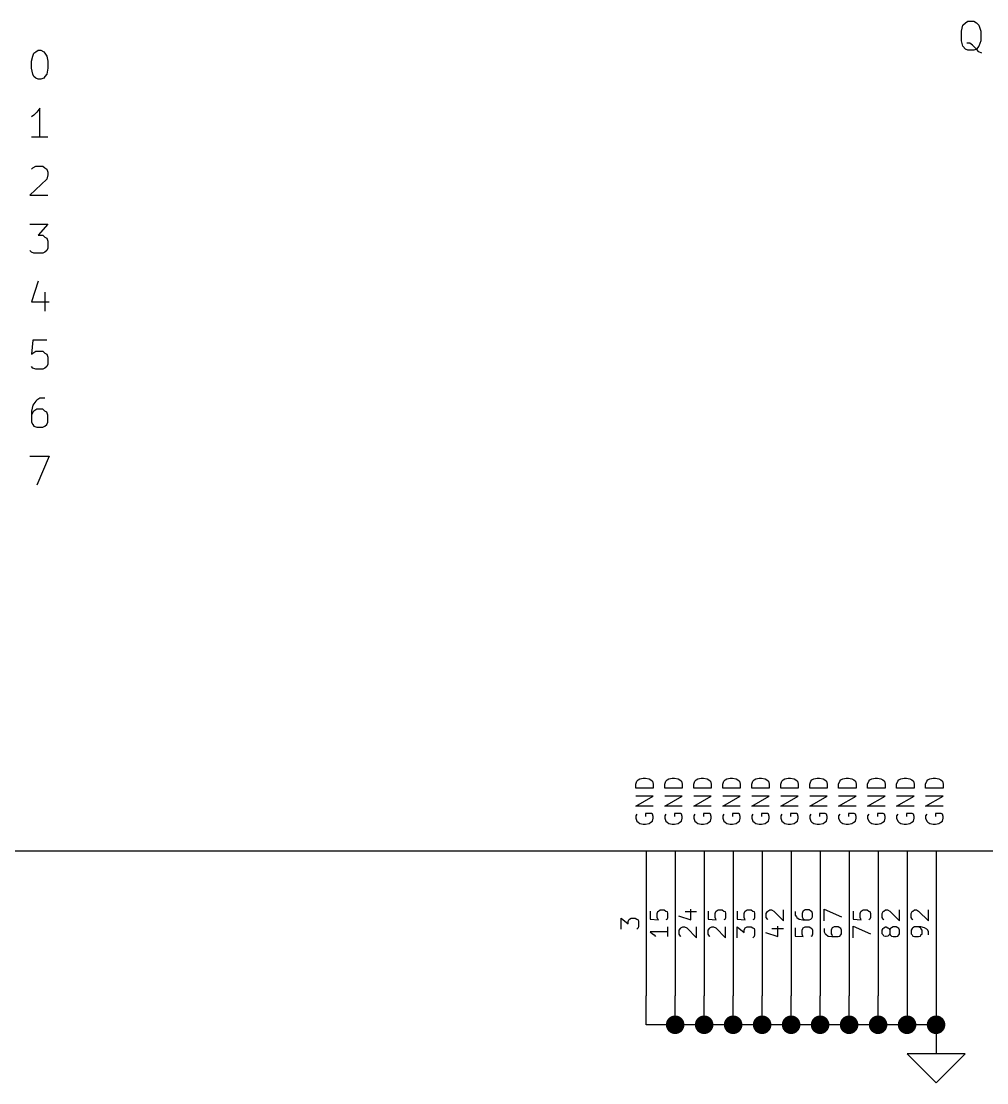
# Model space of a CAD drawing. Extents: x 4000 to 161350, y 4000 to 113000.
# Drawn here: x 68220 to 84875, y 41000 to 59300 of the extents above; entities that cross this region are included whole.
import ezdxf

# ---------------------------------------------------------------- set-up
doc = ezdxf.new("R2010")
doc.units = 0
for name, color, linetype in [('CYAN', 4, 'CONTINUOUS'), ('GREEN', 3, 'CONTINUOUS'), ('RED', 5, 'CONTINUOUS')]:
    doc.layers.add(name, color=color, linetype=linetype)

msp = doc.modelspace()

# ---------------------------------------------------------------- linework, layer by layer
at = {"layer": 'CYAN'}
for p, q in [((84510, 59270), (84550, 59300)), ((84550, 59300), (84650, 59300)), ((84650, 59300), (84700, 59270)), ((84440, 59130), (84460, 59230)), ((84440, 58960), (84440, 59130)), ((84460, 59230), (84510, 59270)), ((84700, 59270), (84740, 59230)), ((84740, 59230), (84770, 59130)), ((84770, 59130), (84770, 58960)), ((84460, 58870), (84440, 58960)), ((84770, 58960), (84740, 58870)), ((68420, 58700), (68440, 58750)), ((68440, 58750), (68470, 58770)), ((68470, 58770), (68510, 58800)), ((68510, 58800), (68560, 58800)), ((68560, 58800), (68610, 58770)), ((68610, 58770), (68630, 58750)), ((68630, 58750), (68660, 58700)), ((84510, 58820), (84460, 58870)), ((84550, 58800), (84510, 58820)), ((84580, 58920), (84530, 58920)), ((84650, 58800), (84550, 58800)), ((84630, 58890), (84580, 58920)), ((84700, 58820), (84630, 58890)), ((84700, 58820), (84650, 58800)), ((84740, 58870), (84700, 58820)), ((84740, 58770), (84700, 58820)), ((84790, 58750), (84740, 58770)), ((68400, 58610), (68420, 58700)), ((68400, 58490), (68400, 58610)), ((68660, 58700), (68680, 58610)), ((68680, 58610), (68680, 58490)), ((68420, 58390), (68400, 58490)), ((68440, 58350), (68420, 58390)), ((68660, 58390), (68630, 58350)), ((68680, 58490), (68660, 58390)), ((68470, 58320), (68440, 58350)), ((68510, 58300), (68470, 58320)), ((68560, 58300), (68510, 58300)), ((68610, 58320), (68560, 58300)), ((68630, 58350), (68610, 58320)), ((68440, 57680), (68400, 57650)), ((68490, 57730), (68440, 57680)), ((68540, 57800), (68490, 57730)), ((68540, 57300), (68540, 57800)), ((68680, 57300), (68400, 57300)), ((68400, 56750), (68420, 56770)), ((68420, 56770), (68470, 56800)), ((68470, 56800), (68590, 56800)), ((68590, 56800), (68630, 56770)), ((68630, 56770), (68660, 56750)), ((68660, 56750), (68680, 56700)), ((68660, 56580), (68370, 56300)), ((68680, 56650), (68660, 56580)), ((68680, 56700), (68680, 56650)), ((68370, 56300), (68680, 56300)), ((68370, 55800), (68680, 55800)), ((68680, 55800), (68510, 55610)), ((68510, 55610), (68590, 55610)), ((68590, 55610), (68630, 55580)), ((68630, 55580), (68660, 55560)), ((68660, 55560), (68680, 55510)), ((68680, 55510), (68680, 55390)), ((68400, 55320), (68370, 55350)), ((68440, 55300), (68400, 55320)), ((68590, 55300), (68440, 55300)), ((68630, 55320), (68590, 55300)), ((68660, 55350), (68630, 55320)), ((68680, 55390), (68660, 55350)), ((68510, 54820), (68400, 54460)), ((68630, 54630), (68630, 54300)), ((68400, 54460), (68700, 54460)), ((68420, 53800), (68400, 53560)), ((68660, 53800), (68420, 53800)), ((68400, 53560), (68420, 53580)), ((68420, 53580), (68470, 53610)), ((68470, 53610), (68590, 53610)), ((68590, 53610), (68630, 53580)), ((68630, 53580), (68660, 53560)), ((68660, 53560), (68680, 53510)), ((68680, 53510), (68680, 53390)), ((68420, 53320), (68400, 53350)), ((68470, 53300), (68420, 53320)), ((68590, 53300), (68470, 53300)), ((68630, 53320), (68590, 53300)), ((68660, 53350), (68630, 53320)), ((68680, 53390), (68660, 53350)), ((68470, 52750), (68420, 52680)), ((68490, 52770), (68470, 52750)), ((68540, 52800), (68490, 52770)), ((68630, 52800), (68540, 52800)), ((68420, 52680), (68400, 52580)), ((68400, 52580), (68400, 52390)), ((68420, 52560), (68400, 52510)), ((68440, 52580), (68420, 52560)), ((68490, 52610), (68440, 52580)), ((68590, 52610), (68490, 52610)), ((68630, 52580), (68590, 52610)), ((68660, 52560), (68630, 52580)), ((68680, 52510), (68660, 52560)), ((68400, 52390), (68420, 52350)), ((68420, 52350), (68440, 52320)), ((68630, 52320), (68660, 52350)), ((68660, 52350), (68680, 52390)), ((68680, 52390), (68680, 52510)), ((68440, 52320), (68490, 52300)), ((68490, 52300), (68590, 52300)), ((68590, 52300), (68630, 52320)), ((68370, 51800), (68700, 51800)), ((68700, 51800), (68490, 51300)), ((78820, 46150), (78840, 46200)), ((78820, 46080), (78820, 46150)), ((78840, 46200), (78860, 46220)), ((78860, 46220), (78890, 46240)), ((78890, 46240), (78950, 46250)), ((78950, 46250), (78990, 46250)), ((78990, 46250), (79050, 46240)), ((79050, 46240), (79080, 46220)), ((79080, 46220), (79110, 46200)), ((79110, 46200), (79120, 46150)), ((79120, 46150), (79120, 46080)), ((79320, 46150), (79340, 46200)), ((79320, 46080), (79320, 46150)), ((79340, 46200), (79360, 46220)), ((79360, 46220), (79390, 46240)), ((79390, 46240), (79450, 46250)), ((79450, 46250), (79490, 46250)), ((79490, 46250), (79550, 46240)), ((79550, 46240), (79580, 46220)), ((79580, 46220), (79610, 46200)), ((79610, 46200), (79620, 46150)), ((79620, 46150), (79620, 46080)), ((79820, 46150), (79840, 46200)), ((79820, 46080), (79820, 46150)), ((79840, 46200), (79860, 46220)), ((79860, 46220), (79890, 46240)), ((79890, 46240), (79950, 46250)), ((79950, 46250), (79990, 46250)), ((79990, 46250), (80050, 46240)), ((80050, 46240), (80080, 46220)), ((80080, 46220), (80110, 46200)), ((80110, 46200), (80120, 46150)), ((80120, 46150), (80120, 46080)), ((80320, 46150), (80340, 46200)), ((80320, 46080), (80320, 46150)), ((80340, 46200), (80360, 46220)), ((80360, 46220), (80390, 46240)), ((80390, 46240), (80450, 46250)), ((80450, 46250), (80490, 46250)), ((80490, 46250), (80550, 46240)), ((80550, 46240), (80580, 46220)), ((80580, 46220), (80610, 46200)), ((80610, 46200), (80620, 46150)), ((80620, 46150), (80620, 46080)), ((80820, 46150), (80840, 46200)), ((80820, 46080), (80820, 46150)), ((80840, 46200), (80860, 46220)), ((80860, 46220), (80890, 46240)), ((80890, 46240), (80950, 46250)), ((80950, 46250), (80990, 46250)), ((80990, 46250), (81050, 46240)), ((81050, 46240), (81080, 46220)), ((81080, 46220), (81110, 46200)), ((81110, 46200), (81120, 46150)), ((81120, 46150), (81120, 46080)), ((81320, 46150), (81340, 46200)), ((81320, 46080), (81320, 46150)), ((81340, 46200), (81360, 46220)), ((81360, 46220), (81390, 46240)), ((81390, 46240), (81450, 46250)), ((81450, 46250), (81490, 46250)), ((81490, 46250), (81550, 46240)), ((81550, 46240), (81580, 46220)), ((81580, 46220), (81610, 46200)), ((81610, 46200), (81620, 46150)), ((81620, 46150), (81620, 46080)), ((81820, 46150), (81840, 46200)), ((81820, 46080), (81820, 46150)), ((81840, 46200), (81860, 46220)), ((81860, 46220), (81890, 46240)), ((81890, 46240), (81950, 46250)), ((81950, 46250), (81990, 46250)), ((81990, 46250), (82050, 46240)), ((82050, 46240), (82080, 46220)), ((82080, 46220), (82110, 46200)), ((82110, 46200), (82120, 46150)), ((82120, 46150), (82120, 46080)), ((82320, 46150), (82340, 46200)), ((82320, 46080), (82320, 46150)), ((82340, 46200), (82360, 46220)), ((82360, 46220), (82390, 46240)), ((82390, 46240), (82450, 46250)), ((82450, 46250), (82490, 46250)), ((82490, 46250), (82550, 46240)), ((82550, 46240), (82580, 46220)), ((82580, 46220), (82610, 46200)), ((82610, 46200), (82620, 46150)), ((82620, 46150), (82620, 46080)), ((82820, 46150), (82840, 46200)), ((82820, 46080), (82820, 46150)), ((82840, 46200), (82860, 46220)), ((82860, 46220), (82890, 46240)), ((82890, 46240), (82950, 46250)), ((82950, 46250), (82990, 46250)), ((82990, 46250), (83050, 46240)), ((83050, 46240), (83080, 46220)), ((83080, 46220), (83110, 46200)), ((83110, 46200), (83120, 46150)), ((83120, 46150), (83120, 46080)), ((83320, 46150), (83340, 46200)), ((83320, 46080), (83320, 46150)), ((83340, 46200), (83360, 46220)), ((83360, 46220), (83390, 46240)), ((83390, 46240), (83450, 46250)), ((83450, 46250), (83490, 46250)), ((83490, 46250), (83550, 46240)), ((83550, 46240), (83580, 46220)), ((83580, 46220), (83610, 46200)), ((83610, 46200), (83620, 46150)), ((83620, 46150), (83620, 46080)), ((83820, 46150), (83840, 46200)), ((83820, 46080), (83820, 46150)), ((83840, 46200), (83860, 46220)), ((83860, 46220), (83890, 46240)), ((83890, 46240), (83950, 46250)), ((83950, 46250), (83990, 46250)), ((83990, 46250), (84050, 46240)), ((84050, 46240), (84080, 46220)), ((84080, 46220), (84110, 46200)), ((84110, 46200), (84120, 46150)), ((84120, 46150), (84120, 46080)), ((79120, 46080), (78820, 46080)), ((78820, 45770), (79120, 45940)), ((79120, 45940), (78820, 45940)), ((79620, 46080), (79320, 46080)), ((79320, 45770), (79620, 45940)), ((79620, 45940), (79320, 45940)), ((80120, 46080), (79820, 46080)), ((79820, 45770), (80120, 45940)), ((80120, 45940), (79820, 45940)), ((80620, 46080), (80320, 46080)), ((80320, 45770), (80620, 45940)), ((80620, 45940), (80320, 45940)), ((81120, 46080), (80820, 46080)), ((80820, 45770), (81120, 45940)), ((81120, 45940), (80820, 45940)), ((81620, 46080), (81320, 46080)), ((81320, 45770), (81620, 45940)), ((81620, 45940), (81320, 45940)), ((82120, 46080), (81820, 46080)), ((81820, 45770), (82120, 45940)), ((82120, 45940), (81820, 45940)), ((82620, 46080), (82320, 46080)), ((82320, 45770), (82620, 45940)), ((82620, 45940), (82320, 45940)), ((83120, 46080), (82820, 46080)), ((82820, 45770), (83120, 45940)), ((83120, 45940), (82820, 45940)), ((83620, 46080), (83320, 46080)), ((83320, 45770), (83620, 45940)), ((83620, 45940), (83320, 45940)), ((84120, 46080), (83820, 46080)), ((83820, 45770), (84120, 45940)), ((84120, 45940), (83820, 45940)), ((79120, 45770), (78820, 45770)), ((79620, 45770), (79320, 45770)), ((80120, 45770), (79820, 45770)), ((80620, 45770), (80320, 45770)), ((81120, 45770), (80820, 45770)), ((81620, 45770), (81320, 45770)), ((82120, 45770), (81820, 45770)), ((82620, 45770), (82320, 45770)), ((83120, 45770), (82820, 45770)), ((83620, 45770), (83320, 45770)), ((84120, 45770), (83820, 45770)), ((78840, 45630), (78820, 45600)), ((78820, 45600), (78820, 45560)), ((79090, 45640), (78990, 45640)), ((78990, 45640), (78990, 45590)), ((79110, 45630), (79090, 45640)), ((79120, 45590), (79110, 45630)), ((79120, 45560), (79120, 45590)), ((79340, 45630), (79320, 45600)), ((79320, 45600), (79320, 45560)), ((79590, 45640), (79490, 45640)), ((79490, 45640), (79490, 45590)), ((79610, 45630), (79590, 45640)), ((79620, 45590), (79610, 45630)), ((79620, 45560), (79620, 45590)), ((79840, 45630), (79820, 45600)), ((79820, 45600), (79820, 45560)), ((80090, 45640), (79990, 45640)), ((79990, 45640), (79990, 45590)), ((80110, 45630), (80090, 45640)), ((80120, 45590), (80110, 45630)), ((80120, 45560), (80120, 45590)), ((80340, 45630), (80320, 45600)), ((80320, 45600), (80320, 45560)), ((80590, 45640), (80490, 45640)), ((80490, 45640), (80490, 45590)), ((80610, 45630), (80590, 45640)), ((80620, 45590), (80610, 45630)), ((80620, 45560), (80620, 45590)), ((80840, 45630), (80820, 45600)), ((80820, 45600), (80820, 45560)), ((81090, 45640), (80990, 45640)), ((80990, 45640), (80990, 45590)), ((81110, 45630), (81090, 45640)), ((81120, 45590), (81110, 45630)), ((81120, 45560), (81120, 45590)), ((81340, 45630), (81320, 45600)), ((81320, 45600), (81320, 45560)), ((81590, 45640), (81490, 45640)), ((81490, 45640), (81490, 45590)), ((81610, 45630), (81590, 45640)), ((81620, 45590), (81610, 45630)), ((81620, 45560), (81620, 45590)), ((81840, 45630), (81820, 45600)), ((81820, 45600), (81820, 45560)), ((82090, 45640), (81990, 45640)), ((81990, 45640), (81990, 45590)), ((82110, 45630), (82090, 45640)), ((82120, 45590), (82110, 45630)), ((82120, 45560), (82120, 45590)), ((82340, 45630), (82320, 45600)), ((82320, 45600), (82320, 45560)), ((82590, 45640), (82490, 45640)), ((82490, 45640), (82490, 45590)), ((82610, 45630), (82590, 45640)), ((82620, 45590), (82610, 45630)), ((82620, 45560), (82620, 45590)), ((82840, 45630), (82820, 45600)), ((82820, 45600), (82820, 45560)), ((83090, 45640), (82990, 45640)), ((82990, 45640), (82990, 45590)), ((83110, 45630), (83090, 45640)), ((83120, 45590), (83110, 45630)), ((83120, 45560), (83120, 45590)), ((83340, 45630), (83320, 45600)), ((83320, 45600), (83320, 45560)), ((83590, 45640), (83490, 45640)), ((83490, 45640), (83490, 45590)), ((83610, 45630), (83590, 45640)), ((83620, 45590), (83610, 45630)), ((83620, 45560), (83620, 45590)), ((83840, 45630), (83820, 45600)), ((83820, 45600), (83820, 45560)), ((84090, 45640), (83990, 45640)), ((83990, 45640), (83990, 45590)), ((84110, 45630), (84090, 45640)), ((84120, 45590), (84110, 45630)), ((84120, 45560), (84120, 45590)), ((78820, 45560), (78840, 45510)), ((78840, 45510), (78860, 45490)), ((78860, 45490), (78890, 45470)), ((78890, 45470), (78950, 45460)), ((78950, 45460), (78990, 45460)), ((78990, 45460), (79050, 45470)), ((79050, 45470), (79080, 45490)), ((79080, 45490), (79110, 45510)), ((79110, 45510), (79120, 45560)), ((79320, 45560), (79340, 45510)), ((79340, 45510), (79360, 45490)), ((79360, 45490), (79390, 45470)), ((79390, 45470), (79450, 45460)), ((79450, 45460), (79490, 45460)), ((79490, 45460), (79550, 45470)), ((79550, 45470), (79580, 45490)), ((79580, 45490), (79610, 45510)), ((79610, 45510), (79620, 45560)), ((79820, 45560), (79840, 45510)), ((79840, 45510), (79860, 45490)), ((79860, 45490), (79890, 45470)), ((79890, 45470), (79950, 45460)), ((79950, 45460), (79990, 45460)), ((79990, 45460), (80050, 45470)), ((80050, 45470), (80080, 45490)), ((80080, 45490), (80110, 45510)), ((80110, 45510), (80120, 45560)), ((80320, 45560), (80340, 45510)), ((80340, 45510), (80360, 45490)), ((80360, 45490), (80390, 45470)), ((80390, 45470), (80450, 45460)), ((80450, 45460), (80490, 45460)), ((80490, 45460), (80550, 45470)), ((80550, 45470), (80580, 45490)), ((80580, 45490), (80610, 45510)), ((80610, 45510), (80620, 45560)), ((80820, 45560), (80840, 45510)), ((80840, 45510), (80860, 45490)), ((80860, 45490), (80890, 45470)), ((80890, 45470), (80950, 45460)), ((80950, 45460), (80990, 45460)), ((80990, 45460), (81050, 45470)), ((81050, 45470), (81080, 45490)), ((81080, 45490), (81110, 45510)), ((81110, 45510), (81120, 45560)), ((81320, 45560), (81340, 45510)), ((81340, 45510), (81360, 45490)), ((81360, 45490), (81390, 45470)), ((81390, 45470), (81450, 45460)), ((81450, 45460), (81490, 45460)), ((81490, 45460), (81550, 45470)), ((81550, 45470), (81580, 45490)), ((81580, 45490), (81610, 45510)), ((81610, 45510), (81620, 45560)), ((81820, 45560), (81840, 45510)), ((81840, 45510), (81860, 45490)), ((81860, 45490), (81890, 45470)), ((81890, 45470), (81950, 45460)), ((81950, 45460), (81990, 45460)), ((81990, 45460), (82050, 45470)), ((82050, 45470), (82080, 45490)), ((82080, 45490), (82110, 45510)), ((82110, 45510), (82120, 45560)), ((82320, 45560), (82340, 45510)), ((82340, 45510), (82360, 45490)), ((82360, 45490), (82390, 45470)), ((82390, 45470), (82450, 45460)), ((82450, 45460), (82490, 45460)), ((82490, 45460), (82550, 45470)), ((82550, 45470), (82580, 45490)), ((82580, 45490), (82610, 45510)), ((82610, 45510), (82620, 45560)), ((82820, 45560), (82840, 45510)), ((82840, 45510), (82860, 45490)), ((82860, 45490), (82890, 45470)), ((82890, 45470), (82950, 45460)), ((82950, 45460), (82990, 45460)), ((82990, 45460), (83050, 45470)), ((83050, 45470), (83080, 45490)), ((83080, 45490), (83110, 45510)), ((83110, 45510), (83120, 45560)), ((83320, 45560), (83340, 45510)), ((83340, 45510), (83360, 45490)), ((83360, 45490), (83390, 45470)), ((83390, 45470), (83450, 45460)), ((83450, 45460), (83490, 45460)), ((83490, 45460), (83550, 45470)), ((83550, 45470), (83580, 45490)), ((83580, 45490), (83610, 45510)), ((83610, 45510), (83620, 45560)), ((83820, 45560), (83840, 45510)), ((83840, 45510), (83860, 45490)), ((83860, 45490), (83890, 45470)), ((83890, 45470), (83950, 45460)), ((83950, 45460), (83990, 45460)), ((83990, 45460), (84050, 45470)), ((84050, 45470), (84080, 45490)), ((84080, 45490), (84110, 45510)), ((84110, 45510), (84120, 45560))]:
    msp.add_line(p, q, dxfattribs=at)
at = {"layer": 'GREEN'}
for p, q in [((79000, 42000), (79000, 42500)), ((79500, 42000), (79500, 42500)), ((80000, 42000), (80000, 42500)), ((80500, 42000), (80500, 42500)), ((81000, 42000), (81000, 42500)), ((81500, 42000), (81500, 42500)), ((82000, 42000), (82000, 42500)), ((82500, 42000), (82500, 42500)), ((83000, 42000), (83000, 42500)), ((83500, 42500), (83500, 42000)), ((84000, 42500), (84000, 41500)), ((84000, 42000), (79000, 42000))]:
    msp.add_line(p, q, dxfattribs=at)
at = {"layer": 'GREEN', "const_width": 160}
for points in [[(79420, 42000, 1), (79580, 42000, 1)], [(79920, 42000, 1), (80080, 42000, 1)], [(80420, 42000, 1), (80580, 42000, 1)], [(80920, 42000, 1), (81080, 42000, 1)], [(81420, 42000, 1), (81580, 42000, 1)], [(81920, 42000, 1), (82080, 42000, 1)], [(82420, 42000, 1), (82580, 42000, 1)], [(82920, 42000, 1), (83080, 42000, 1)], [(83420, 42000, 1), (83580, 42000, 1)], [(83920, 42000, 1), (84080, 42000, 1)]]:
    msp.add_lwpolyline(points, format="xyb", close=True, dxfattribs=at)
at = {"layer": 'RED'}
for p, q in [((64500, 45000), (98500, 45000)), ((79000, 45000), (79000, 42500)), ((79500, 45000), (79500, 42500)), ((80000, 45000), (80000, 42500)), ((80500, 45000), (80500, 42500)), ((81000, 45000), (81000, 42500)), ((81500, 45000), (81500, 42500)), ((82000, 45000), (82000, 42500)), ((82500, 45000), (82500, 42500)), ((83000, 45000), (83000, 42500)), ((83500, 45000), (83500, 42500)), ((84000, 45000), (84000, 42500)), ((79070, 43960), (79070, 43820)), ((79190, 43920), (79200, 43950)), ((79190, 43850), (79190, 43920)), ((79200, 43950), (79210, 43960)), ((79210, 43960), (79240, 43980)), ((79240, 43980), (79310, 43980)), ((79310, 43980), (79340, 43960)), ((79340, 43960), (79360, 43950)), ((79360, 43950), (79370, 43920)), ((79370, 43920), (79370, 43850)), ((79670, 43950), (79870, 43950)), ((79770, 43810), (79770, 43990)), ((80070, 43960), (80070, 43820)), ((80190, 43920), (80200, 43950)), ((80190, 43850), (80190, 43920)), ((80200, 43950), (80210, 43960)), ((80210, 43960), (80240, 43980)), ((80240, 43980), (80310, 43980)), ((80310, 43980), (80340, 43960)), ((80340, 43960), (80360, 43950)), ((80360, 43950), (80370, 43920)), ((80370, 43920), (80370, 43850)), ((80570, 43960), (80570, 43820)), ((80690, 43920), (80700, 43950)), ((80690, 43850), (80690, 43920)), ((80700, 43950), (80710, 43960)), ((80710, 43960), (80740, 43980)), ((80740, 43980), (80810, 43980)), ((80810, 43980), (80840, 43960)), ((80840, 43960), (80860, 43950)), ((80860, 43950), (80870, 43920)), ((80870, 43920), (80870, 43850)), ((81070, 43920), (81090, 43950)), ((81070, 43850), (81070, 43920)), ((81090, 43950), (81100, 43960)), ((81100, 43960), (81130, 43980)), ((81130, 43980), (81160, 43980)), ((81160, 43980), (81200, 43960)), ((81200, 43960), (81370, 43790)), ((81370, 43790), (81370, 43980)), ((81570, 43950), (81570, 43890)), ((81700, 43950), (81690, 43920)), ((81690, 43920), (81690, 43860)), ((81710, 43960), (81700, 43950)), ((81740, 43980), (81710, 43960)), ((81810, 43980), (81740, 43980)), ((81840, 43960), (81810, 43980)), ((81860, 43950), (81840, 43960)), ((81870, 43920), (81860, 43950)), ((81870, 43860), (81870, 43920)), ((82070, 43790), (82070, 43990)), ((82070, 43990), (82370, 43860)), ((82570, 43960), (82570, 43820)), ((82690, 43920), (82700, 43950)), ((82690, 43850), (82690, 43920)), ((82700, 43950), (82710, 43960)), ((82710, 43960), (82740, 43980)), ((82740, 43980), (82810, 43980)), ((82810, 43980), (82840, 43960)), ((82840, 43960), (82860, 43950)), ((82860, 43950), (82870, 43920)), ((82870, 43920), (82870, 43850)), ((83070, 43920), (83090, 43950)), ((83070, 43850), (83070, 43920)), ((83090, 43950), (83100, 43960)), ((83100, 43960), (83130, 43980)), ((83130, 43980), (83160, 43980)), ((83160, 43980), (83200, 43960)), ((83200, 43960), (83370, 43790)), ((83370, 43790), (83370, 43980)), ((83570, 43920), (83590, 43950)), ((83570, 43850), (83570, 43920)), ((83590, 43950), (83600, 43960)), ((83600, 43960), (83630, 43980)), ((83630, 43980), (83660, 43980)), ((83660, 43980), (83700, 43960)), ((83700, 43960), (83870, 43790)), ((83870, 43790), (83870, 43980)), ((78570, 43650), (78570, 43840)), ((78570, 43840), (78690, 43740)), ((78690, 43780), (78700, 43810)), ((78690, 43740), (78690, 43780)), ((78700, 43810), (78710, 43820)), ((78710, 43820), (78740, 43840)), ((78740, 43840), (78810, 43840)), ((78810, 43840), (78840, 43820)), ((78840, 43820), (78860, 43810)), ((78860, 43810), (78870, 43780)), ((78870, 43780), (78870, 43700)), ((79070, 43820), (79210, 43810)), ((79200, 43820), (79190, 43850)), ((79210, 43810), (79200, 43820)), ((79360, 43820), (79340, 43810)), ((79370, 43850), (79360, 43820)), ((79560, 43880), (79770, 43810)), ((80070, 43820), (80210, 43810)), ((80200, 43820), (80190, 43850)), ((80210, 43810), (80200, 43820)), ((80360, 43820), (80340, 43810)), ((80370, 43850), (80360, 43820)), ((80570, 43820), (80710, 43810)), ((80700, 43820), (80690, 43850)), ((80710, 43810), (80700, 43820)), ((80860, 43820), (80840, 43810)), ((80870, 43850), (80860, 43820)), ((81090, 43820), (81070, 43850)), ((81100, 43810), (81090, 43820)), ((81570, 43890), (81590, 43860)), ((81590, 43860), (81600, 43850)), ((81600, 43850), (81640, 43820)), ((81640, 43820), (81700, 43810)), ((81690, 43860), (81700, 43840)), ((81700, 43840), (81710, 43820)), ((81700, 43810), (81810, 43810)), ((81710, 43820), (81740, 43810)), ((81810, 43810), (81840, 43820)), ((81840, 43820), (81860, 43840)), ((81860, 43840), (81870, 43860)), ((82570, 43820), (82710, 43810)), ((82700, 43820), (82690, 43850)), ((82710, 43810), (82700, 43820)), ((82860, 43820), (82840, 43810)), ((82870, 43850), (82860, 43820)), ((83090, 43820), (83070, 43850)), ((83100, 43810), (83090, 43820)), ((83590, 43820), (83570, 43850)), ((83600, 43810), (83590, 43820)), ((78860, 43670), (78840, 43650)), ((78870, 43700), (78860, 43670)), ((79370, 43600), (79070, 43600)), ((79070, 43600), (79110, 43570)), ((79110, 43570), (79140, 43550)), ((79370, 43690), (79370, 43520)), ((79570, 43630), (79590, 43660)), ((79570, 43560), (79570, 43630)), ((79590, 43530), (79570, 43560)), ((79590, 43660), (79600, 43670)), ((79600, 43670), (79630, 43690)), ((79630, 43690), (79660, 43690)), ((79660, 43690), (79700, 43670)), ((79700, 43670), (79870, 43500)), ((79870, 43500), (79870, 43690)), ((80070, 43630), (80090, 43660)), ((80070, 43560), (80070, 43630)), ((80090, 43530), (80070, 43560)), ((80090, 43660), (80100, 43670)), ((80100, 43670), (80130, 43690)), ((80130, 43690), (80160, 43690)), ((80160, 43690), (80200, 43670)), ((80200, 43670), (80370, 43500)), ((80370, 43500), (80370, 43690)), ((80570, 43500), (80570, 43690)), ((80570, 43690), (80690, 43590)), ((80690, 43630), (80700, 43660)), ((80690, 43590), (80690, 43630)), ((80700, 43660), (80710, 43670)), ((80710, 43670), (80740, 43690)), ((80740, 43690), (80810, 43690)), ((80810, 43690), (80840, 43670)), ((80840, 43670), (80860, 43660)), ((80860, 43660), (80870, 43630)), ((80870, 43630), (80870, 43550)), ((81060, 43590), (81270, 43520)), ((81170, 43660), (81370, 43660)), ((81270, 43520), (81270, 43700)), ((81570, 43670), (81570, 43530)), ((81690, 43630), (81700, 43660)), ((81690, 43560), (81690, 43630)), ((81700, 43530), (81690, 43560)), ((81700, 43660), (81710, 43670)), ((81710, 43670), (81740, 43690)), ((81740, 43690), (81810, 43690)), ((81810, 43690), (81840, 43670)), ((81840, 43670), (81860, 43660)), ((81860, 43660), (81870, 43630)), ((81870, 43560), (81860, 43530)), ((81870, 43630), (81870, 43560)), ((82070, 43660), (82070, 43600)), ((82070, 43600), (82090, 43570)), ((82090, 43570), (82100, 43560)), ((82100, 43560), (82140, 43530)), ((82200, 43660), (82190, 43630)), ((82190, 43630), (82190, 43570)), ((82190, 43570), (82200, 43550)), ((82210, 43670), (82200, 43660)), ((82240, 43690), (82210, 43670)), ((82310, 43690), (82240, 43690)), ((82340, 43670), (82310, 43690)), ((82360, 43660), (82340, 43670)), ((82370, 43630), (82360, 43660)), ((82360, 43550), (82370, 43570)), ((82370, 43570), (82370, 43630)), ((82570, 43500), (82570, 43700)), ((82570, 43700), (82870, 43570)), ((83070, 43630), (83090, 43660)), ((83070, 43570), (83070, 43630)), ((83090, 43550), (83070, 43570)), ((83090, 43660), (83100, 43670)), ((83100, 43670), (83130, 43690)), ((83130, 43690), (83140, 43690)), ((83140, 43690), (83170, 43670)), ((83170, 43670), (83190, 43660)), ((83190, 43660), (83200, 43630)), ((83200, 43570), (83190, 43550)), ((83210, 43660), (83200, 43630)), ((83200, 43630), (83200, 43570)), ((83200, 43570), (83210, 43550)), ((83230, 43670), (83210, 43660)), ((83260, 43690), (83230, 43670)), ((83310, 43690), (83260, 43690)), ((83340, 43670), (83310, 43690)), ((83360, 43660), (83340, 43670)), ((83370, 43630), (83360, 43660)), ((83360, 43550), (83370, 43570)), ((83370, 43570), (83370, 43630)), ((83590, 43660), (83570, 43630)), ((83570, 43630), (83570, 43570)), ((83570, 43570), (83590, 43550)), ((83600, 43670), (83590, 43660)), ((83630, 43690), (83600, 43670)), ((83740, 43690), (83630, 43690)), ((83730, 43670), (83700, 43690)), ((83740, 43660), (83730, 43670)), ((83800, 43670), (83740, 43690)), ((83760, 43630), (83740, 43660)), ((83740, 43550), (83760, 43570)), ((83760, 43570), (83760, 43630)), ((83840, 43650), (83800, 43670)), ((83860, 43630), (83840, 43650)), ((83870, 43600), (83860, 43630)), ((83870, 43550), (83870, 43600)), ((79140, 43550), (79160, 43520)), ((79600, 43520), (79590, 43530)), ((80100, 43520), (80090, 43530)), ((80860, 43520), (80840, 43500)), ((80870, 43550), (80860, 43520)), ((81570, 43530), (81710, 43520)), ((81710, 43520), (81700, 43530)), ((81860, 43530), (81840, 43520)), ((82140, 43530), (82200, 43520)), ((82200, 43550), (82210, 43530)), ((82200, 43520), (82310, 43520)), ((82210, 43530), (82240, 43520)), ((82310, 43520), (82340, 43530)), ((82340, 43530), (82360, 43550)), ((83100, 43530), (83090, 43550)), ((83130, 43520), (83100, 43530)), ((83140, 43520), (83130, 43520)), ((83170, 43530), (83140, 43520)), ((83190, 43550), (83170, 43530)), ((83210, 43550), (83230, 43530)), ((83230, 43530), (83260, 43520)), ((83260, 43520), (83310, 43520)), ((83310, 43520), (83340, 43530)), ((83340, 43530), (83360, 43550)), ((83590, 43550), (83600, 43530)), ((83600, 43530), (83630, 43520)), ((83630, 43520), (83700, 43520)), ((83700, 43520), (83730, 43530)), ((83730, 43530), (83740, 43550)), ((83500, 41500), (84000, 41000)), ((84500, 41500), (83500, 41500)), ((84000, 41000), (84500, 41500))]:
    msp.add_line(p, q, dxfattribs=at)

doc.saveas('drawing.dxf')
